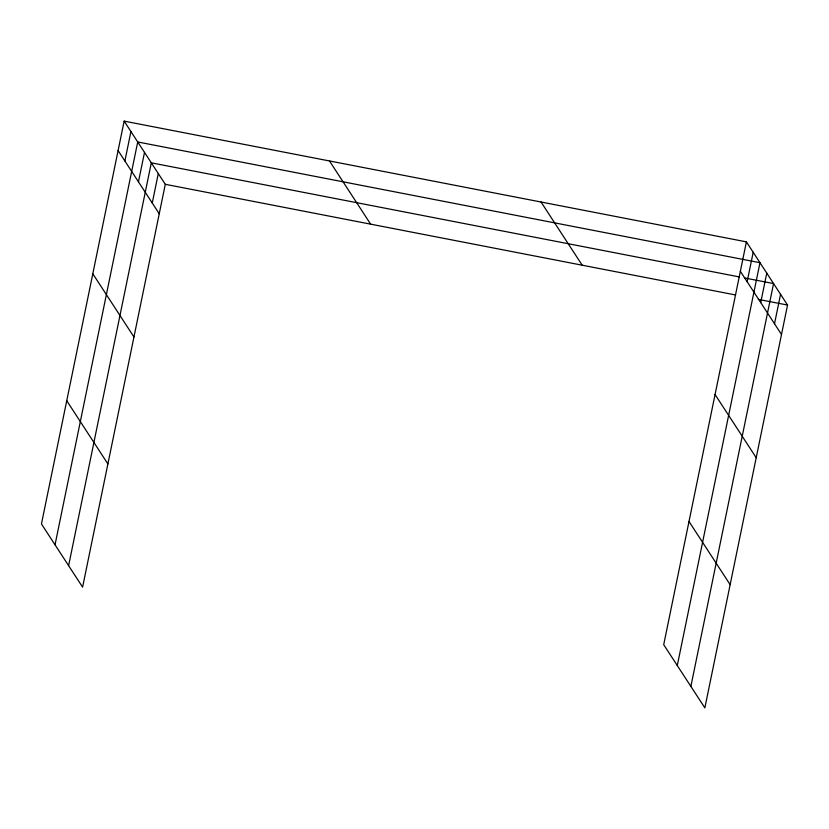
<?xml version="1.0" encoding="UTF-8"?>
<svg xmlns="http://www.w3.org/2000/svg" width="829" height="829" viewBox="0 0 829 829"><rect width="100%" height="100%" fill="white"/><g stroke="black" fill="none" stroke-linecap="round" stroke-linejoin="round"><path stroke-width="1.24" d="M124.143 121.117L41.45 523.949L82.599 587.139L165.292 184.307L124.143 121.117L746.401 241.861L787.55 305.051L704.857 707.883L663.708 644.693L746.401 241.861M124.889 160.992L130.93 131.542M55.035 544.798L137.718 141.966L759.975 262.71L677.283 665.542M138.464 181.841L144.515 152.401M68.61 565.658L151.303 162.826L739.333 276.927M152.256 203.012L158.298 173.572M747.147 281.736L753.188 252.285M760.721 302.585L766.763 273.135M690.868 686.402L773.561 283.57L744.401 277.912M774.514 323.756L780.555 294.305M165.292 184.307L735.582 294.969M758.4 299.393L787.55 305.051M740.349 271.301L781.509 334.501M715.064 394.521L756.214 457.722M541.047 202.017L582.207 265.207M689.003 521.472L730.152 584.673M329.486 160.961L370.636 224.151M118.091 150.567L159.251 213.758M92.807 273.777L133.956 336.978M66.745 400.728L107.894 463.929"/></g></svg>
